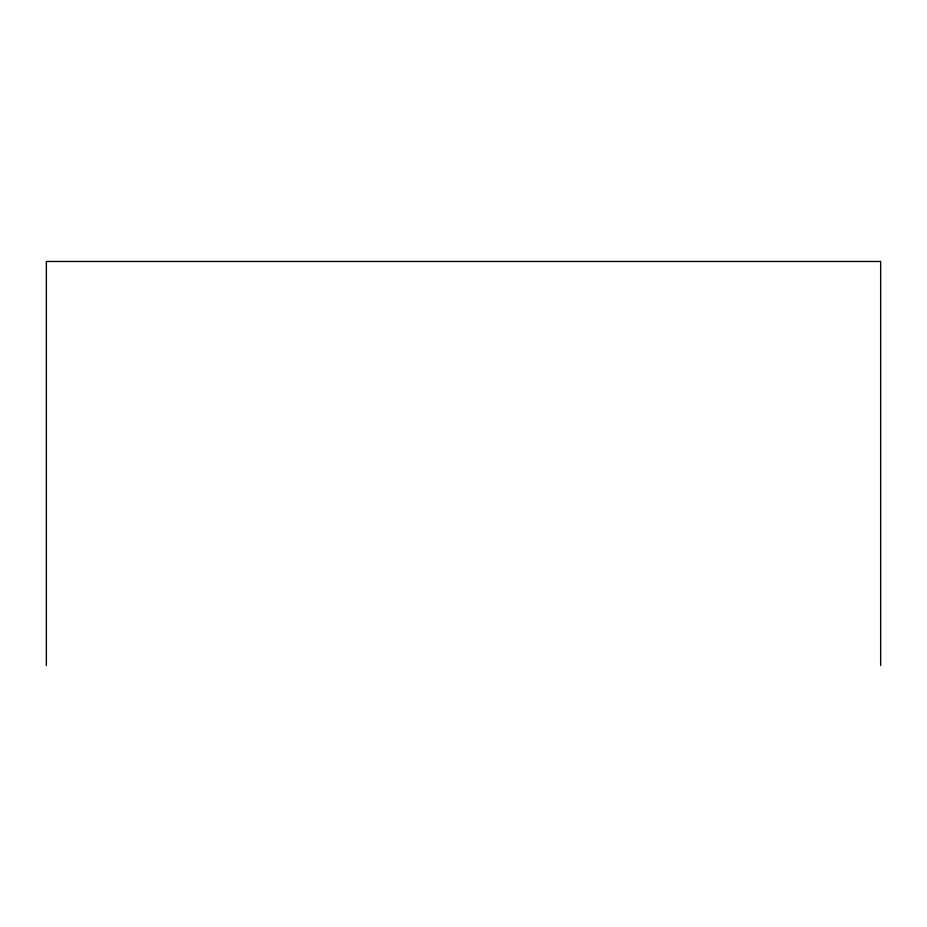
<?xml version="1.0" encoding="UTF-8"?>
<svg xmlns="http://www.w3.org/2000/svg" width="927" height="927" viewBox="0 0 927 927"><rect width="100%" height="100%" fill="white"/><g stroke="black" fill="none" stroke-linecap="round" stroke-linejoin="round"><path stroke-width="1.39" d="M880.65 665.528L880.65 261.472L46.35 261.472L46.35 665.528"/></g></svg>
